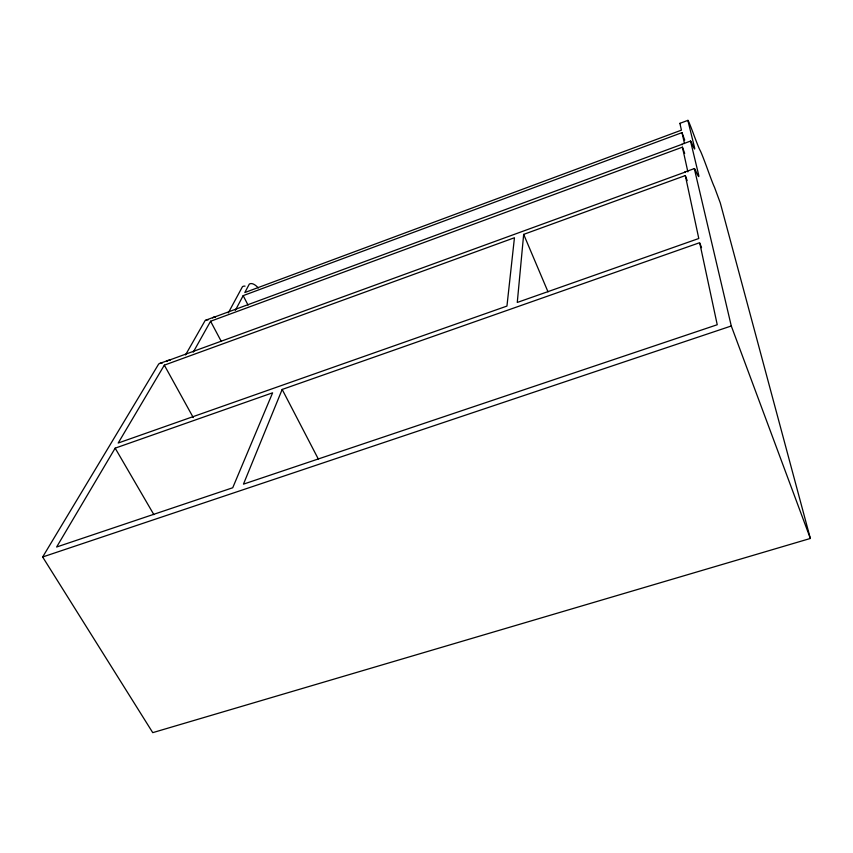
<?xml version="1.0" encoding="UTF-8"?>
<svg xmlns="http://www.w3.org/2000/svg" width="853" height="853" viewBox="0 0 853 853"><rect width="100%" height="100%" fill="white"/><g stroke="black" fill="none" stroke-linecap="round" stroke-linejoin="round"><path stroke-width="1.28" d="M523.667 234.383L517.27 302.442L698.788 238.499L685.322 175.569L523.667 234.383L548.021 291.865M282.172 389.448L243.457 484.152L717.234 324.737L699.684 242.689L282.172 389.448L318.276 458.957M235.321 310.385L243.169 295.639L681.995 132.631L684.724 140.105M228.263 312.955L242.476 286.672A27.605 9.767 69.2 0 1 245.056 286.15M193.236 352.161L210.574 321.25L682.411 147.164L684.703 153.391M185.506 354.965L205.168 320.493A28.256 10.908 69.4 0 1 208.132 319.907M115.166 448.156L56.629 547.008L232.73 487.756L272.619 392.806L115.166 448.156L153.881 514.658M164.33 365.148L118.204 443.027L506.949 306.078L514.444 237.742L164.33 365.148L193.258 417.565M810.35 538.456L731.288 325.985L694.353 168.745A34.259 1.258 70.7 0 1 696.091 171.645A55.36 1.983 70.6 0 0 698.671 174.982L690.546 141.161A30.815 1.024 70.6 0 1 692.146 144.082A49.932 1.599 70.6 0 0 694.566 147.718L687.87 120.465A29.887 0.896 70.6 0 1 689.288 123.088L689.768 124.25A29.887 0.896 70.6 0 1 693.02 132.652A36.722 1.056 70.6 0 0 698.767 147.516L699.215 148.561A36.722 1.056 70.6 0 0 700.142 150.459A35.997 1.045 70.7 0 1 707.382 168.819A28.863 0.81 70.7 0 0 714.494 187.265L720.316 203.014L810.35 538.456L152.751 732.642L42.65 556.988L158.701 363.986A31.124 13.264 69.8 0 1 162.241 363.079M679.969 123.322L687.913 120.358M206.074 320.067L213.431 317.359M681.878 144.274L690.599 141.054M159.799 363.442L167.838 360.51M684.703 172.093L694.417 168.553M42.65 556.988L731.288 325.985M210.574 321.25L221.172 341.221M243.169 295.639L248.042 305.086M700.142 243.937L701.539 247.669M685.322 175.569L687.166 180.569M681.995 132.631L684.469 143.549M682.411 147.164L687.87 171.879M258.342 287.994A27.648 9.639 69.3 0 0 256.039 285.776L254.93 284.945A27.648 9.639 69.3 0 0 249.289 284.134L244.822 292.536L681.43 130.146L679.905 123.44A29.844 1.066 70.6 0 1 680.321 123.749M170.259 360.169A31.166 13.104 69.8 0 0 166.751 361.054L684.628 172.295A34.195 1.503 70.7 0 1 685.14 172.53M215.468 317.199A28.288 10.769 69.4 0 0 212.525 317.774L681.803 144.392A30.761 1.216 70.6 0 1 682.283 144.765"/></g></svg>
